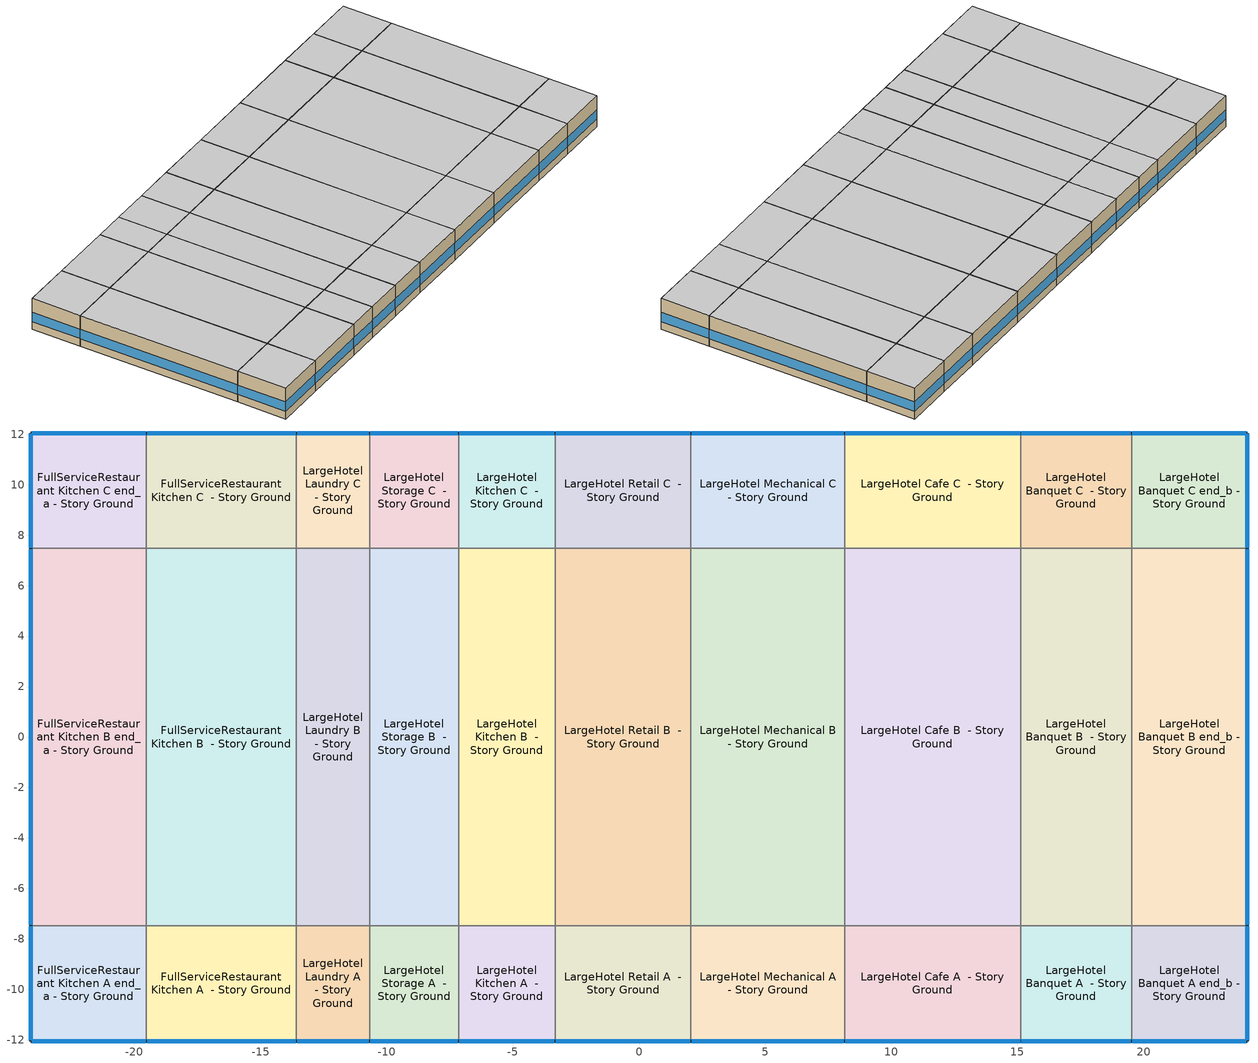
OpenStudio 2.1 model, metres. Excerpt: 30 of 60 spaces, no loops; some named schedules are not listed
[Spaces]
FullServiceRestaurant Kitchen A end_a - Story Ground
 floor ground: -24.1,-12.05 -24.1,-7.48 -19.52,-7.48 -19.52,-12.05 z0
 wall outside: -24.1,-7.48 -24.1,-12.05 -19.52,-12.05 z0:3.05
 wall to FullServiceRestaurant Kitchen B end_a - Story Ground: -19.52,-7.48 -24.1,-7.48 z0:3.05
 wall to FullServiceRestaurant Kitchen A  - Story Ground: -19.52,-12.05 -19.52,-7.48 z0:3.05
 window: -24.1,-7.5 -24.1,-12.02 / -24.07,-12.05 -19.55,-12.05 z0.76:1.69
 ceiling adiabatic (LargeHotel Interior Ceiling): -19.52,-12.05 -19.52,-7.48 -24.1,-7.48 -24.1,-12.05 z3.05
FullServiceRestaurant Kitchen B end_a - Story Ground
 floor ground: -24.1,-7.48 -24.1,7.48 -19.52,7.48 -19.52,-7.48 z0
 wall outside: -24.1,7.48 -24.1,-7.48 z0:3.05
 wall to FullServiceRestaurant Kitchen C end_a - Story Ground: -19.52,7.48 -24.1,7.48 z0:3.05
 wall to FullServiceRestaurant Kitchen B  - Story Ground: -19.52,-7.48 -19.52,7.48 z0:3.05
 window: -24.1,7.45 -24.1,-7.45 z0.76:1.68
 ceiling adiabatic (LargeHotel Interior Ceiling): -19.52,-7.48 -19.52,7.48 -24.1,7.48 -24.1,-7.48 z3.05
FullServiceRestaurant Kitchen C end_a - Story Ground
 floor ground: -24.1,7.48 -24.1,12.05 -19.52,12.05 -19.52,7.48 z0
 wall outside: -19.52,12.05 -24.1,12.05 -24.1,7.48 z0:3.05
 wall to FullServiceRestaurant Kitchen C  - Story Ground: -19.52,7.48 -19.52,12.05 z0:3.05
 window: -24.1,12.02 -24.1,7.5 / -19.55,12.05 -24.07,12.05 z0.76:1.69
 ceiling adiabatic (LargeHotel Interior Ceiling): -19.52,7.48 -19.52,12.05 -24.1,12.05 -24.1,7.48 z3.05
FullServiceRestaurant Kitchen A  - Story Ground
 floor ground: -19.52,-12.05 -19.52,-7.48 -13.58,-7.48 -13.58,-12.05 z0
 wall outside: -19.52,-12.05 -13.58,-12.05 z0:3.05
 wall to FullServiceRestaurant Kitchen B  - Story Ground: -13.58,-7.48 -19.52,-7.48 z0:3.05
 wall to LargeHotel Laundry A  - Story Ground: -13.58,-12.05 -13.58,-7.48 z0:3.05
 window: -19.5,-12.05 -13.6,-12.05 z0.76:1.68
 ceiling adiabatic (LargeHotel Interior Ceiling): -13.58,-12.05 -13.58,-7.48 -19.52,-7.48 -19.52,-12.05 z3.05
FullServiceRestaurant Kitchen B  - Story Ground
 floor ground: -19.52,-7.48 -19.52,7.48 -13.58,7.48 -13.58,-7.48 z0
 wall to FullServiceRestaurant Kitchen C  - Story Ground: -13.58,7.48 -19.52,7.48 z0:3.05
 wall to LargeHotel Laundry B  - Story Ground: -13.58,-7.48 -13.58,7.48 z0:3.05
 ceiling adiabatic (LargeHotel Interior Ceiling): -13.58,-7.48 -13.58,7.48 -19.52,7.48 -19.52,-7.48 z3.05
FullServiceRestaurant Kitchen C  - Story Ground
 floor ground: -19.52,7.48 -19.52,12.05 -13.58,12.05 -13.58,7.48 z0
 wall outside: -13.58,12.05 -19.52,12.05 z0:3.05
 wall to LargeHotel Laundry C  - Story Ground: -13.58,7.48 -13.58,12.05 z0:3.05
 window: -13.6,12.05 -19.5,12.05 z0.76:1.68
 ceiling adiabatic (LargeHotel Interior Ceiling): -13.58,7.48 -13.58,12.05 -19.52,12.05 -19.52,7.48 z3.05
LargeHotel Laundry A  - Story Ground
 floor ground: -13.58,-12.05 -13.58,-7.48 -10.68,-7.48 -10.68,-12.05 z0
 wall outside: -13.58,-12.05 -10.68,-12.05 z0:3.05
 wall to LargeHotel Laundry B  - Story Ground: -10.68,-7.48 -13.58,-7.48 z0:3.05
 wall to LargeHotel Storage A  - Story Ground: -10.68,-12.05 -10.68,-7.48 z0:3.05
 window: -13.55,-12.05 -10.7,-12.05 z0.76:1.69
 ceiling adiabatic (LargeHotel Interior Ceiling): -10.68,-12.05 -10.68,-7.48 -13.58,-7.48 -13.58,-12.05 z3.05
LargeHotel Laundry B  - Story Ground
 floor ground: -13.58,-7.48 -13.58,7.48 -10.68,7.48 -10.68,-7.48 z0
 wall to LargeHotel Laundry C  - Story Ground: -10.68,7.48 -13.58,7.48 z0:3.05
 wall to LargeHotel Storage B  - Story Ground: -10.68,-7.48 -10.68,7.48 z0:3.05
 ceiling adiabatic (LargeHotel Interior Ceiling): -10.68,-7.48 -10.68,7.48 -13.58,7.48 -13.58,-7.48 z3.05
LargeHotel Laundry C  - Story Ground
 floor ground: -13.58,7.48 -13.58,12.05 -10.68,12.05 -10.68,7.48 z0
 wall outside: -10.68,12.05 -13.58,12.05 z0:3.05
 wall to LargeHotel Storage C  - Story Ground: -10.68,7.48 -10.68,12.05 z0:3.05
 window: -10.7,12.05 -13.55,12.05 z0.76:1.69
 ceiling adiabatic (LargeHotel Interior Ceiling): -10.68,7.48 -10.68,12.05 -13.58,12.05 -13.58,7.48 z3.05
LargeHotel Storage A  - Story Ground
 floor ground: -10.68,-12.05 -10.68,-7.48 -7.15,-7.48 -7.15,-12.05 z0
 wall outside: -10.68,-12.05 -7.15,-12.05 z0:3.05
 wall to LargeHotel Storage B  - Story Ground: -7.15,-7.48 -10.68,-7.48 z0:3.05
 wall to LargeHotel Kitchen A  - Story Ground: -7.15,-12.05 -7.15,-7.48 z0:3.05
 window: -10.65,-12.05 -7.17,-12.05 z0.76:1.69
 ceiling adiabatic (LargeHotel Interior Ceiling): -7.15,-12.05 -7.15,-7.48 -10.68,-7.48 -10.68,-12.05 z3.05
LargeHotel Storage B  - Story Ground
 floor ground: -10.68,-7.48 -10.68,7.48 -7.15,7.48 -7.15,-7.48 z0
 wall to LargeHotel Storage C  - Story Ground: -7.15,7.48 -10.68,7.48 z0:3.05
 wall to LargeHotel Kitchen B  - Story Ground: -7.15,-7.48 -7.15,7.48 z0:3.05
 ceiling adiabatic (LargeHotel Interior Ceiling): -7.15,-7.48 -7.15,7.48 -10.68,7.48 -10.68,-7.48 z3.05
LargeHotel Storage C  - Story Ground
 floor ground: -10.68,7.48 -10.68,12.05 -7.15,12.05 -7.15,7.48 z0
 wall outside: -7.15,12.05 -10.68,12.05 z0:3.05
 wall to LargeHotel Kitchen C  - Story Ground: -7.15,7.48 -7.15,12.05 z0:3.05
 window: -7.17,12.05 -10.65,12.05 z0.76:1.69
 ceiling adiabatic (LargeHotel Interior Ceiling): -7.15,7.48 -7.15,12.05 -10.68,12.05 -10.68,7.48 z3.05
LargeHotel Kitchen A  - Story Ground
 floor ground: -7.15,-12.05 -7.15,-7.48 -3.32,-7.48 -3.32,-12.05 z0
 wall outside: -7.15,-12.05 -3.32,-12.05 z0:3.05
 wall to LargeHotel Kitchen B  - Story Ground: -3.32,-7.48 -7.15,-7.48 z0:3.05
 wall to LargeHotel Retail A  - Story Ground: -3.32,-12.05 -3.32,-7.48 z0:3.05
 window: -7.12,-12.05 -3.35,-12.05 z0.76:1.69
 ceiling adiabatic (LargeHotel Interior Ceiling): -3.32,-12.05 -3.32,-7.48 -7.15,-7.48 -7.15,-12.05 z3.05
LargeHotel Kitchen B  - Story Ground
 floor ground: -7.15,-7.48 -7.15,7.48 -3.32,7.48 -3.32,-7.48 z0
 wall to LargeHotel Kitchen C  - Story Ground: -3.32,7.48 -7.15,7.48 z0:3.05
 wall to LargeHotel Retail B  - Story Ground: -3.32,-7.48 -3.32,7.48 z0:3.05
 ceiling adiabatic (LargeHotel Interior Ceiling): -3.32,-7.48 -3.32,7.48 -7.15,7.48 -7.15,-7.48 z3.05
LargeHotel Kitchen C  - Story Ground
 floor ground: -7.15,7.48 -7.15,12.05 -3.32,12.05 -3.32,7.48 z0
 wall outside: -3.32,12.05 -7.15,12.05 z0:3.05
 wall to LargeHotel Retail C  - Story Ground: -3.32,7.48 -3.32,12.05 z0:3.05
 window: -3.35,12.05 -7.12,12.05 z0.76:1.69
 ceiling adiabatic (LargeHotel Interior Ceiling): -3.32,7.48 -3.32,12.05 -7.15,12.05 -7.15,7.48 z3.05
LargeHotel Retail A  - Story Ground
 floor ground: -3.32,-12.05 -3.32,-7.48 2.06,-7.48 2.06,-12.05 z0
 wall outside: -3.32,-12.05 2.06,-12.05 z0:3.05
 wall to LargeHotel Retail B  - Story Ground: 2.06,-7.48 -3.32,-7.48 z0:3.05
 wall to LargeHotel Mechanical A  - Story Ground: 2.06,-12.05 2.06,-7.48 z0:3.05
 window: -3.3,-12.05 2.03,-12.05 z0.76:1.69
 ceiling adiabatic (LargeHotel Interior Ceiling): 2.06,-12.05 2.06,-7.48 -3.32,-7.48 -3.32,-12.05 z3.05
LargeHotel Retail B  - Story Ground
 floor ground: -3.32,-7.48 -3.32,7.48 2.06,7.48 2.06,-7.48 z0
 wall to LargeHotel Retail C  - Story Ground: 2.06,7.48 -3.32,7.48 z0:3.05
 wall to LargeHotel Mechanical B  - Story Ground: 2.06,-7.48 2.06,7.48 z0:3.05
 ceiling adiabatic (LargeHotel Interior Ceiling): 2.06,-7.48 2.06,7.48 -3.32,7.48 -3.32,-7.48 z3.05
LargeHotel Retail C  - Story Ground
 floor ground: -3.32,7.48 -3.32,12.05 2.06,12.05 2.06,7.48 z0
 wall outside: 2.06,12.05 -3.32,12.05 z0:3.05
 wall to LargeHotel Mechanical C  - Story Ground: 2.06,7.48 2.06,12.05 z0:3.05
 window: 2.03,12.05 -3.3,12.05 z0.76:1.69
 ceiling adiabatic (LargeHotel Interior Ceiling): 2.06,7.48 2.06,12.05 -3.32,12.05 -3.32,7.48 z3.05
LargeHotel Mechanical A  - Story Ground
 floor ground: 2.06,-12.05 2.06,-7.48 8.15,-7.48 8.15,-12.05 z0
 wall outside: 2.06,-12.05 8.15,-12.05 z0:3.05
 wall to LargeHotel Mechanical B  - Story Ground: 8.15,-7.48 2.06,-7.48 z0:3.05
 wall to LargeHotel Cafe A  - Story Ground: 8.15,-12.05 8.15,-7.48 z0:3.05
 window: 2.08,-12.05 8.12,-12.05 z0.76:1.68
 ceiling adiabatic (LargeHotel Interior Ceiling): 8.15,-12.05 8.15,-7.48 2.06,-7.48 2.06,-12.05 z3.05
LargeHotel Mechanical B  - Story Ground
 floor ground: 2.06,-7.48 2.06,7.48 8.15,7.48 8.15,-7.48 z0
 wall to LargeHotel Mechanical C  - Story Ground: 8.15,7.48 2.06,7.48 z0:3.05
 wall to LargeHotel Cafe B  - Story Ground: 8.15,-7.48 8.15,7.48 z0:3.05
 ceiling adiabatic (LargeHotel Interior Ceiling): 8.15,-7.48 8.15,7.48 2.06,7.48 2.06,-7.48 z3.05
LargeHotel Mechanical C  - Story Ground
 floor ground: 2.06,7.48 2.06,12.05 8.15,12.05 8.15,7.48 z0
 wall outside: 8.15,12.05 2.06,12.05 z0:3.05
 wall to LargeHotel Cafe C  - Story Ground: 8.15,7.48 8.15,12.05 z0:3.05
 window: 8.12,12.05 2.08,12.05 z0.76:1.68
 ceiling adiabatic (LargeHotel Interior Ceiling): 8.15,7.48 8.15,12.05 2.06,12.05 2.06,7.48 z3.05
LargeHotel Cafe A  - Story Ground
 floor ground: 8.15,-12.05 8.15,-7.48 15.13,-7.48 15.13,-12.05 z0
 wall outside: 8.15,-12.05 15.13,-12.05 z0:3.05
 wall to LargeHotel Cafe B  - Story Ground: 15.13,-7.48 8.15,-7.48 z0:3.05
 wall to LargeHotel Banquet A  - Story Ground: 15.13,-12.05 15.13,-7.48 z0:3.05
 window: 8.18,-12.05 15.1,-12.05 z0.76:1.68
 ceiling adiabatic (LargeHotel Interior Ceiling): 15.13,-12.05 15.13,-7.48 8.15,-7.48 8.15,-12.05 z3.05
LargeHotel Cafe B  - Story Ground
 floor ground: 8.15,-7.48 8.15,7.48 15.13,7.48 15.13,-7.48 z0
 wall to LargeHotel Cafe C  - Story Ground: 15.13,7.48 8.15,7.48 z0:3.05
 wall to LargeHotel Banquet B  - Story Ground: 15.13,-7.48 15.13,7.48 z0:3.05
 ceiling adiabatic (LargeHotel Interior Ceiling): 15.13,-7.48 15.13,7.48 8.15,7.48 8.15,-7.48 z3.05
LargeHotel Cafe C  - Story Ground
 floor ground: 8.15,7.48 8.15,12.05 15.13,12.05 15.13,7.48 z0
 wall outside: 15.13,12.05 8.15,12.05 z0:3.05
 wall to LargeHotel Banquet C  - Story Ground: 15.13,7.48 15.13,12.05 z0:3.05
 window: 15.1,12.05 8.18,12.05 z0.76:1.68
 ceiling adiabatic (LargeHotel Interior Ceiling): 15.13,7.48 15.13,12.05 8.15,12.05 8.15,7.48 z3.05
LargeHotel Banquet A  - Story Ground
 floor ground: 15.13,-12.05 15.13,-7.48 19.52,-7.48 19.52,-12.05 z0
 wall outside: 15.13,-12.05 19.52,-12.05 z0:3.05
 wall to LargeHotel Banquet B  - Story Ground: 19.52,-7.48 15.13,-7.48 z0:3.05
 wall to LargeHotel Banquet A end_b - Story Ground: 19.52,-12.05 19.52,-7.48 z0:3.05
 window: 15.15,-12.05 19.5,-12.05 z0.76:1.69
 ceiling adiabatic (LargeHotel Interior Ceiling): 19.52,-12.05 19.52,-7.48 15.13,-7.48 15.13,-12.05 z3.05
LargeHotel Banquet B  - Story Ground
 floor ground: 15.13,-7.48 15.13,7.48 19.52,7.48 19.52,-7.48 z0
 wall to LargeHotel Banquet C  - Story Ground: 19.52,7.48 15.13,7.48 z0:3.05
 wall to LargeHotel Banquet B end_b - Story Ground: 19.52,-7.48 19.52,7.48 z0:3.05
 ceiling adiabatic (LargeHotel Interior Ceiling): 19.52,-7.48 19.52,7.48 15.13,7.48 15.13,-7.48 z3.05
LargeHotel Banquet C  - Story Ground
 floor ground: 15.13,7.48 15.13,12.05 19.52,12.05 19.52,7.48 z0
 wall outside: 19.52,12.05 15.13,12.05 z0:3.05
 wall to LargeHotel Banquet C end_b - Story Ground: 19.52,7.48 19.52,12.05 z0:3.05
 window: 19.5,12.05 15.15,12.05 z0.76:1.69
 ceiling adiabatic (LargeHotel Interior Ceiling): 19.52,7.48 19.52,12.05 15.13,12.05 15.13,7.48 z3.05
LargeHotel Banquet A end_b - Story Ground
 floor ground: 19.52,-12.05 19.52,-7.48 24.1,-7.48 24.1,-12.05 z0
 wall outside: 19.52,-12.05 24.1,-12.05 24.1,-7.48 z0:3.05
 wall to LargeHotel Banquet B end_b - Story Ground: 24.1,-7.48 19.52,-7.48 z0:3.05
 window: 24.1,-12.02 24.1,-7.5 / 19.55,-12.05 24.07,-12.05 z0.76:1.69
 ceiling adiabatic (LargeHotel Interior Ceiling): 24.1,-12.05 24.1,-7.48 19.52,-7.48 19.52,-12.05 z3.05
LargeHotel Banquet B end_b - Story Ground
 floor ground: 19.52,-7.48 19.52,7.48 24.1,7.48 24.1,-7.48 z0
 wall outside: 24.1,-7.48 24.1,7.48 z0:3.05
 wall to LargeHotel Banquet C end_b - Story Ground: 24.1,7.48 19.52,7.48 z0:3.05
 window: 24.1,-7.45 24.1,7.45 z0.76:1.68
 ceiling adiabatic (LargeHotel Interior Ceiling): 24.1,-7.48 24.1,7.48 19.52,7.48 19.52,-7.48 z3.05
LargeHotel Banquet C end_b - Story Ground
 floor ground: 19.52,7.48 19.52,12.05 24.1,12.05 24.1,7.48 z0
 wall outside: 24.1,7.48 24.1,12.05 19.52,12.05 z0:3.05
 window: 24.07,12.05 19.55,12.05 / 24.1,7.5 24.1,12.02 z0.76:1.69
 ceiling adiabatic (LargeHotel Interior Ceiling): 24.1,7.48 24.1,12.05 19.52,12.05 19.52,7.48 z3.05
[Building]
90.1-2004|LargeHotel|FullServiceRestaurant: Default Construction Set=Res 90.1-2004 - LrgHotel - ASHRAE 169-2006-5A; Standards Building Type=LargeHotel
[Site]
Site 1
[ClimateZones]
Climate Zone Value 1=5A; Climate Zone Institution Name 2=CEC; Climate Zone Document Name 2=California Climate Zone Descriptions; Climate Zone Document Year 2=1995
[DefaultConstructionSet]
Res 90.1-2004 - LrgHotel - ASHRAE 169-2006-5A: Default Exterior Surface Constructions=Default Surface Constructions 1; Default Interior Surface Constructions=Default Surface Constructions 2; Default Ground Contact Surface Constructions=Default Surface Constructions 3; Default Exterior SubSurface Constructions=Default Sub Surface Constructions 1; Default Interior SubSurface Constructions=Default Sub Surface Constructions 2; Interior Partition Construction=Typical Interior Partition
[DefaultSurfaceConstructions]
Name | Floor Construction | Wall Construction | Roof Ceiling Construction
Default Surface Constructions 1 | Typical Insulated Exterior Mass Floor R-11.49 | Typical Insulated Exterior Mass Wall R-8.13 | Typical IEAD Roof R-15.87
Default Surface Constructions 2 | LargeHotel Interior Floor | LargeHotel Interior Wall | LargeHotel Interior Ceiling
Default Surface Constructions 3 | Typical Insulated Carpeted 6in Slab Floor | Typical Insulated Basement Mass Wall
[Construction]
Typical Insulated Exterior Mass Floor R-11.49: Typical Insulation R-8.93, 4 in. Normalweight Concrete Floor, Typical Carpet Pad
Typical Insulated Exterior Mass Wall R-8.13: 1IN Stucco, 8IN CONCRETE HW RefBldg, Typical Insulation R-5.74, 1/2IN Gypsum
Typical IEAD Roof R-15.87: Roof Membrane, Typical Insulation R-14.76, Metal Roof Surface
LargeHotel Interior Floor: Nonres_Floor_Insulation, 100mm Normalweight concrete floor, CP02 CARPET PAD
LargeHotel Interior Wall: G01 13mm gypsum board, G01 13mm gypsum board
LargeHotel Interior Ceiling: CP02 CARPET PAD, 100mm Normalweight concrete floor, Nonres_Floor_Insulation
Typical Insulated Carpeted 6in Slab Floor: 6 in. Normalweight Concrete Floor, Typical Carpet Pad
Typical Insulated Basement Mass Wall: 8 in. Concrete Block Basement Wall
U 0.57 SHGC 0.49 Dbl Blue 6mm/6mm Air: BLUE 6MM, AIR 6MM, CLEAR 6MM
Typical Insulated Metal Door R-1.43: F08 Metal surface, Typical Insulation R-0.58
Typical Overhead Door: Typical Insulation
U 1.17 SHGC 0.49 Simple Glazing Skylight: U 1.17 SHGC 0.49 Simple Glazing
Typical Interior Window: Clear 3mm
Typical Interior Door; Typical Interior Partition: G05 25mm wood
[Material:NoMass] Roughness=Smooth; Thermal Absorptance=0.9; Solar Absorptance=0.7
Name | Thermal Resistance {m2-K/W} | Visible Absorptance
Typical Insulation R-8.93 | 1.57183 | 0.7
Typical Carpet Pad; CP02 CARPET PAD | 0.21648 | 0.8
Typical Insulation R-5.74 | 1.01115 | 0.7
Typical Insulation R-14.76 | 2.59864 | 0.7
Nonres_Floor_Insulation | 2.88292 | 0.7
Typical Insulation R-0.58 | 0.101875 | 0.7
Typical Insulation | 0.0282222 | 0.7
[Material]
Name | Roughness | Thickness {m} | Conductivity {W/m-K} | Density {kg/m3} | Specific Heat {J/kg-K} | Thermal Absorptance | Solar Absorptance | Visible Absorptance
4 in. Normalweight Concrete Floor | MediumRough | 0.1016 | 2.31 | 2322 | 832 | 0.9 | 0.7 | 0.7
1IN Stucco | Smooth | 0.0253 | 0.6918 | 1858 | 837 | 0.9 | 0.7 | 0.92
8IN CONCRETE HW RefBldg | Rough | 0.2032 | 1.311 | 2240 | 836.8 | 0.9 | 0.7 | 0.7
1/2IN Gypsum | Smooth | 0.0127 | 0.16 | 784.9 | 830 | 0.9 | 0.4 | 0.4
Roof Membrane | VeryRough | 0.0095 | 0.16 | 1121.29 | 1460 | 0.9 | 0.77 | 0.7
Metal Roof Surface; F08 Metal surface | Smooth | 0.0008 | 45.28 | 7824 | 500 | 0.9 | 0.7 | 0.7
100mm Normalweight concrete floor | MediumRough | 0.1016 | 2.31045 | 2322 | 832.557 |  | 0 | 0
G01 13mm gypsum board | Smooth | 0.0127 | 0.160031 | 800.001 | 1090.73 | 0.9 | 0.7 | 0.5
6 in. Normalweight Concrete Floor | MediumRough | 0.1524 | 2.31 | 2322 | 832 | 0.9 | 0.7 | 0.7
8 in. Concrete Block Basement Wall | MediumRough | 0.2032 | 1.326 | 1842 | 912 | 0.9 | 0.7 | 0.7
G05 25mm wood | MediumSmooth | 0.0254 | 0.15 | 608 | 1630 | 0.9 | 0.5 | 0.5
[DefaultSubSurfaceConstructions]
Name | Fixed Window Construction | Operable Window Construction | Door Construction | Overhead Door Construction | Skylight Construction | Tubular Daylight Dome Construction | Tubular Daylight Diffuser Construction
Default Sub Surface Constructions 1 | U 0.57 SHGC 0.49 Dbl Blue 6mm/6mm Air | U 0.57 SHGC 0.49 Dbl Blue 6mm/6mm Air | Typical Insulated Metal Door R-1.43 | Typical Overhead Door | U 1.17 SHGC 0.49 Simple Glazing Skylight | Typical Interior Window | Typical Interior Window
Default Sub Surface Constructions 2 | Typical Interior Window | Typical Interior Window | Typical Interior Door
[WindowMaterial:Glazing] Optical Data Type=SpectralAverage; Infrared Transmittance at Normal Incidence=0; Front Side Infrared Hemispherical Emissivity=0.84; Back Side Infrared Hemispherical Emissivity=0.84; Conductivity {W/m-K}=0.9; Dirt Correction Factor for Solar and Visible Transmittance=1; Solar Diffusing=No
Name | Thickness {m} | Solar Transmittance at Normal Incidence | Front Side Solar Reflectance at Normal Incidence | Back Side Solar Reflectance at Normal Incidence | Visible Transmittance at Normal Incidence | Front Side Visible Reflectance at Normal Incidence | Back Side Visible Reflectance at Normal Incidence
BLUE 6MM | 0.006 | 0.48 | 0.05 | 0.05 | 0.57 | 0.06 | 0.06
CLEAR 6MM | 0.006 | 0.775 | 0.071 | 0.071 | 0.881 | 0.08 | 0.08
Clear 3mm | 0.003 | 0.837 | 0.075 | 0.075 | 0.898 | 0.081 | 0.081
[WindowMaterial:Gas]
AIR 6MM: Gas Type=Air; Thickness {m}=0.0063
[WindowMaterial:SimpleGlazingSystem]
U 1.17 SHGC 0.49 Simple Glazing: U-Factor {W/m2-K}=6.64357; Solar Heat Gain Coefficient=0.49; Visible Transmittance=0.38
[BuildingStory]
Story Ground: Nominal Floor to Floor Height {m}=3.048
[Space] Space Type=Story Ground Blended Space Type; Building Story=Story Ground
Name | Thermal Zone
FullServiceRestaurant Kitchen A end_a - Story Ground | Zone FullServiceRestaurant Kitchen A end_a - Story Ground
FullServiceRestaurant Kitchen B end_a - Story Ground | Zone FullServiceRestaurant Kitchen B end_a - Story Ground
FullServiceRestaurant Kitchen C end_a - Story Ground | Zone FullServiceRestaurant Kitchen C end_a - Story Ground
FullServiceRestaurant Kitchen A  - Story Ground | Zone FullServiceRestaurant Kitchen A  - Story Ground
FullServiceRestaurant Kitchen B  - Story Ground | Zone FullServiceRestaurant Kitchen B  - Story Ground
FullServiceRestaurant Kitchen C  - Story Ground | Zone FullServiceRestaurant Kitchen C  - Story Ground
LargeHotel Laundry A  - Story Ground | Zone LargeHotel Laundry A  - Story Ground
LargeHotel Laundry B  - Story Ground | Zone LargeHotel Laundry B  - Story Ground
LargeHotel Laundry C  - Story Ground | Zone LargeHotel Laundry C  - Story Ground
LargeHotel Storage A  - Story Ground | Zone LargeHotel Storage A  - Story Ground
LargeHotel Storage B  - Story Ground | Zone LargeHotel Storage B  - Story Ground
LargeHotel Storage C  - Story Ground | Zone LargeHotel Storage C  - Story Ground
LargeHotel Kitchen A  - Story Ground | Zone LargeHotel Kitchen A  - Story Ground
LargeHotel Kitchen B  - Story Ground | Zone LargeHotel Kitchen B  - Story Ground
LargeHotel Kitchen C  - Story Ground | Zone LargeHotel Kitchen C  - Story Ground
LargeHotel Retail A  - Story Ground | Zone LargeHotel Retail A  - Story Ground
LargeHotel Retail B  - Story Ground | Zone LargeHotel Retail B  - Story Ground
LargeHotel Retail C  - Story Ground | Zone LargeHotel Retail C  - Story Ground
LargeHotel Mechanical A  - Story Ground | Zone LargeHotel Mechanical A  - Story Ground
LargeHotel Mechanical B  - Story Ground | Zone LargeHotel Mechanical B  - Story Ground
LargeHotel Mechanical C  - Story Ground | Zone LargeHotel Mechanical C  - Story Ground
LargeHotel Cafe A  - Story Ground | Zone LargeHotel Cafe A  - Story Ground
LargeHotel Cafe B  - Story Ground | Zone LargeHotel Cafe B  - Story Ground
LargeHotel Cafe C  - Story Ground | Zone LargeHotel Cafe C  - Story Ground
LargeHotel Banquet A  - Story Ground | Zone LargeHotel Banquet A  - Story Ground
LargeHotel Banquet B  - Story Ground | Zone LargeHotel Banquet B  - Story Ground
LargeHotel Banquet C  - Story Ground | Zone LargeHotel Banquet C  - Story Ground
LargeHotel Banquet A end_b - Story Ground | Zone LargeHotel Banquet A end_b - Story Ground
LargeHotel Banquet B end_b - Story Ground | Zone LargeHotel Banquet B end_b - Story Ground
LargeHotel Banquet C end_b - Story Ground | Zone LargeHotel Banquet C end_b - Story Ground
[ThermalZone] Multiplier=1; Use Ideal Air Loads=No
Name | Thermostat
Zone FullServiceRestaurant Kitchen A end_a - Story Ground | LargeHotel Kitchen Thermostat 8
Zone FullServiceRestaurant Kitchen B end_a - Story Ground | LargeHotel Kitchen Thermostat 5
Zone FullServiceRestaurant Kitchen C end_a - Story Ground | LargeHotel Kitchen Thermostat 7
Zone FullServiceRestaurant Kitchen A  - Story Ground | LargeHotel Kitchen Thermostat 3
Zone FullServiceRestaurant Kitchen B  - Story Ground | LargeHotel Kitchen Thermostat 4
Zone FullServiceRestaurant Kitchen C  - Story Ground | LargeHotel Kitchen Thermostat 6
Zone LargeHotel Laundry A  - Story Ground | LargeHotel Laundry Thermostat 2
Zone LargeHotel Laundry B  - Story Ground | LargeHotel Laundry Thermostat 1
Zone LargeHotel Laundry C  - Story Ground | LargeHotel Laundry Thermostat
Zone LargeHotel Storage A  - Story Ground | LargeHotel Storage Thermostat 2
Zone LargeHotel Storage B  - Story Ground | LargeHotel Storage Thermostat
Zone LargeHotel Storage C  - Story Ground | LargeHotel Storage Thermostat 1
Zone LargeHotel Kitchen A  - Story Ground | LargeHotel Kitchen Thermostat 1
Zone LargeHotel Kitchen B  - Story Ground | LargeHotel Kitchen Thermostat
Zone LargeHotel Kitchen C  - Story Ground | LargeHotel Kitchen Thermostat 2
Zone LargeHotel Retail A  - Story Ground | LargeHotel Retail Thermostat
Zone LargeHotel Retail B  - Story Ground | LargeHotel Retail Thermostat 1
Zone LargeHotel Retail C  - Story Ground | LargeHotel Retail Thermostat 2
Zone LargeHotel Mechanical A  - Story Ground | LargeHotel Mechanical Thermostat
Zone LargeHotel Mechanical B  - Story Ground | LargeHotel Mechanical Thermostat 2
Zone LargeHotel Mechanical C  - Story Ground | LargeHotel Mechanical Thermostat 1
Zone LargeHotel Cafe A  - Story Ground | LargeHotel Cafe Thermostat 2
Zone LargeHotel Cafe B  - Story Ground | LargeHotel Cafe Thermostat 1
Zone LargeHotel Cafe C  - Story Ground | LargeHotel Cafe Thermostat
Zone LargeHotel Banquet A  - Story Ground | LargeHotel Banquet Thermostat 6
Zone LargeHotel Banquet B  - Story Ground | LargeHotel Banquet Thermostat 4
Zone LargeHotel Banquet C  - Story Ground | LargeHotel Banquet Thermostat 2
Zone LargeHotel Banquet A end_b - Story Ground | LargeHotel Banquet Thermostat 3
Zone LargeHotel Banquet B end_b - Story Ground | LargeHotel Banquet Thermostat 1
Zone LargeHotel Banquet C end_b - Story Ground | LargeHotel Banquet Thermostat 8
[People:Definition] Number of People Calculation Method=People/Area; Fraction Radiant=0.3
Name | People per Space Floor Area {person/m2}
LargeHotel Laundry People Definition | 0.0430556
LargeHotel Kitchen People Definition; FullServiceRestaurant Kitchen People Definition | 0.0538196
LargeHotel Banquet People Definition; LargeHotel Cafe People Definition | 0.721182
LargeHotel Storage People Definition | 0.0215278
LargeHotel Retail People Definition | 0.161459
[Lights:Definition] Design Level Calculation Method=Watts/Area; Fraction Radiant=0.7; Fraction Visible=0.2
Name | Watts per Space Floor Area {W/m2}
LargeHotel Laundry Lights Definition | 6.45835
LargeHotel Mechanical Lights Definition | 16.1459
LargeHotel Kitchen Lights Definition; FullServiceRestaurant Kitchen Lights Definition | 12.9167
LargeHotel Banquet Lights Definition; LargeHotel Cafe Lights Definition | 13.9931
LargeHotel Storage Lights Definition | 8.61113
LargeHotel Retail Lights Definition | 18.2986
[ElectricEquipment:Definition] Design Level Calculation Method=Watts/Area
Name | Watts per Space Floor Area {W/m2} | Fraction Radiant | Fraction Latent | Fraction Lost
LargeHotel Laundry Elec Equip Definition | 61.6772 | 0.5
LargeHotel Mechanical Elec Equip Definition; LargeHotel Cafe Elec Equip Definition | 5.38196 | 0.5
LargeHotel Kitchen Elec Equip Definition | 508.057 | 0.5 | 0.2 | 0.1
LargeHotel Banquet Elec Equip Definition | 67.8234 | 0.5
FullServiceRestaurant Kitchen Elec Equip Definition | 403.97 | 0.3 | 0.25 | 0.2
LargeHotel Storage Elec Equip Definition | 2.69098 | 0.5
LargeHotel Retail Elec Equip Definition | 10.7639 | 0.5
Elevator Lift Motor 1 - pre-normalized value was 20370 W. | 16.9462 |  |  | 1
Elevator Fan 1 - pre-normalized value was 75 W. | 0.0621655
Elevator Lights 1 - pre-normalized value was 89 W. | 0.0740065
[GasEquipment:Definition] Design Level Calculation Method=Watts/Area
Name | Watts per Space Floor Area {W/m2} | Fraction Radiant | Fraction Latent | Fraction Lost
LargeHotel Laundry Gas Equip Definition | 536.28 | 0.5
LargeHotel Kitchen Gas Equip Definition | 2419.57 | 0.2 | 0.1 | 0.7
FullServiceRestaurant Kitchen Gas Equip Definition | 649.246 | 0.2 | 0.1 | 0.7
[DesignSpecification:OutdoorAir]
Blended OA: Outdoor Air Method=Sum; Outdoor Air Flow per Person {m3/s-person}=0.00824665; Outdoor Air Flow per Floor Area {m3/s-m2}=0.000968612
[ThermostatSetpoint:DualSetpoint] Heating Setpoint Temperature Schedule=HotelLarge HTGSETP_SCH; Cooling Setpoint Temperature Schedule=HotelLarge CLGSETP_SCH
LargeHotel Laundry Thermostat; LargeHotel Laundry Thermostat 1; LargeHotel Laundry Thermostat 2; LargeHotel Mechanical Thermostat; LargeHotel Mechanical Thermostat 1; LargeHotel Mechanical Thermostat 2; LargeHotel Kitchen Thermostat; LargeHotel Kitchen Thermostat 1; LargeHotel Kitchen Thermostat 2; LargeHotel Banquet Thermostat 1; LargeHotel Banquet Thermostat 2; LargeHotel Banquet Thermostat 3; LargeHotel Banquet Thermostat 4; LargeHotel Banquet Thermostat 6; LargeHotel Banquet Thermostat 8; LargeHotel Kitchen Thermostat 3; LargeHotel Kitchen Thermostat 4; LargeHotel Kitchen Thermostat 5; LargeHotel Kitchen Thermostat 6; LargeHotel Kitchen Thermostat 7; LargeHotel Kitchen Thermostat 8; LargeHotel Storage Thermostat; LargeHotel Storage Thermostat 1; LargeHotel Storage Thermostat 2; LargeHotel Retail Thermostat; LargeHotel Retail Thermostat 1; LargeHotel Retail Thermostat 2; LargeHotel Cafe Thermostat; LargeHotel Cafe Thermostat 1; LargeHotel Cafe Thermostat 2
[ElectricEquipment] Space or SpaceType=Story Ground Blended Space Type
Name | Electric Equipment Definition | Schedule | Multiplier
10 Elevator Lift Motors | Elevator Lift Motor 1 - pre-normalized value was 20370 W. | HotelLarge BLDG_ELEVATORS | 10.3509
10 Elevator Fans | Elevator Fan 1 - pre-normalized value was 75 W. | HotelLarge ELEV_LIGHT_FAN_SCH_24_7 | 10.3509
10 Elevator Lights | Elevator Lights 1 - pre-normalized value was 89 W. | HotelLarge ELEV_LIGHT_FAN_SCH_24_7 | 10.3509
LargeHotel Storage Elec Equip 1 | LargeHotel Storage Elec Equip Definition | HotelLarge BASEMENT_EQUIP_SCH | 0.0732558
LargeHotel Kitchen Elec Equip 1 | LargeHotel Kitchen Elec Equip Definition | HotelLarge Kitchen_Elec_Equip_SCH | 0.0793605
FullServiceRestaurant Kitchen Elec Equip 1 | FullServiceRestaurant Kitchen Elec Equip Definition | RestaurantSitDown BLDG_EQUIP_SCH | 0.21824
LargeHotel Laundry Elec Equip 1 | LargeHotel Laundry Elec Equip Definition | HotelLarge BLDG_EQUIP_SCH | 0.0601744
LargeHotel Retail Elec Equip 1 | LargeHotel Retail Elec Equip Definition | HotelLarge BLDG_EQUIP_SCH | 0.111628
LargeHotel Mechanical Elec Equip 1 | LargeHotel Mechanical Elec Equip Definition | HotelLarge BASEMENT_EQUIP_SCH | 0.126453
LargeHotel Cafe Elec Equip 1 | LargeHotel Cafe Elec Equip Definition | HotelLarge BLDG_EQUIP_SCH | 0.144767
LargeHotel Banquet Elec Equip 1 | LargeHotel Banquet Elec Equip Definition | HotelLarge Kitchen_Elec_Equip_SCH | 0.18612
[Exterior:Lights:Definition]
Name | Design Level {W}
Parking Areas and Drives Def (W/ft^2) | 0.15
Building Facades Def (W/ft^2) | 0.2
Main Entries Def (W/ft) | 30
Other Doors Def (W/ft) | 20
Entry Canopies Def (W/ft^2) | 1.25
[Exterior:Lights] Control Option=AstronomicalClock
Name | Exterior Lights Definition | Schedule | Multiplier
Parking Areas and Drives | Parking Areas and Drives Def (W/ft^2) | Always On Discrete | 105201
Building Facades | Building Facades Def (W/ft^2) | Schedule Ruleset 1 | 4743.42
Main Entries | Main Entries Def (W/ft) | Always On Discrete | 152
Other Doors | Other Doors Def (W/ft) | Always On Discrete | 93.72
Entry Canopies | Entry Canopies Def (W/ft^2) | Always On Discrete | 1620
[People] Space or SpaceType=Story Ground Blended Space Type; Work Efficiency Schedule=Work Efficiency Schedule; Clothing Insulation Schedule=Clothing Schedule; Air Velocity Schedule=Air Velocity Schedule
Name | People Definition | Number of People Schedule | Activity Level Schedule | Multiplier
LargeHotel Storage People 1 | LargeHotel Storage People Definition | HotelLarge BLDG_OCC_SCH | HotelLarge ACTIVITY_SCH | 0.0732558
LargeHotel Kitchen People 1 | LargeHotel Kitchen People Definition | HotelLarge BLDG_OCC_SCH | HotelLarge ACTIVITY_SCH | 0.0793605
FullServiceRestaurant Kitchen People 1 | FullServiceRestaurant Kitchen People Definition | RestaurantSitDown BLDG_OCC_SCH | RestaurantSitDown ACTIVITY_SCH | 0.21824
LargeHotel Laundry People 1 | LargeHotel Laundry People Definition | HotelLarge LaundryRoom_Occ_Sch | HotelLarge ACTIVITY_SCH | 0.0601744
LargeHotel Retail People 1 | LargeHotel Retail People Definition | HotelLarge BLDG_OCC_SCH | HotelLarge ACTIVITY_SCH | 0.111628
LargeHotel Cafe People 1 | LargeHotel Cafe People Definition | HotelLarge BLDG_OCC_SCH | HotelLarge ACTIVITY_SCH | 0.144767
LargeHotel Banquet People 1 | LargeHotel Banquet People Definition | HotelLarge MeetingRoom_Occ_Sch | HotelLarge ACTIVITY_SCH | 0.18612
[Lights] Space or SpaceType=Story Ground Blended Space Type
Name | Lights Definition | Schedule | Multiplier
LargeHotel Storage Lights 1 | LargeHotel Storage Lights Definition | HotelLarge BLDG_LIGHT_STORAGE_SCH | 0.0732558
LargeHotel Kitchen Lights 1 | LargeHotel Kitchen Lights Definition | HotelLarge BLDG_LIGHT_SCH | 0.0793605
FullServiceRestaurant Kitchen Lights 1 | FullServiceRestaurant Kitchen Lights Definition | RestaurantSitDown BLDG_LIGHT_KITCHEN_SCH_2004_2007 | 0.21824
LargeHotel Laundry Lights 1 | LargeHotel Laundry Lights Definition | HotelLarge BLDG_LIGHT_SCH | 0.0601744
LargeHotel Retail Lights 1 | LargeHotel Retail Lights Definition | HotelLarge BLDG_LIGHT_SCH | 0.111628
LargeHotel Mechanical Lights 1 | LargeHotel Mechanical Lights Definition | HotelLarge BLDG_LIGHT_SCH | 0.126453
LargeHotel Cafe Lights 1 | LargeHotel Cafe Lights Definition | HotelLarge BLDG_LIGHT_SCH | 0.144767
LargeHotel Banquet Lights 1 | LargeHotel Banquet Lights Definition | HotelLarge BLDG_LIGHT_SCH | 0.18612
[SpaceInfiltration:DesignFlowRate] Space or SpaceType=Story Ground Blended Space Type
Name | Schedule | Design Flow Rate Calculation Method | Flow per Exterior Surface Area {m3/s-m2}
LargeHotel Storage Infiltration 1 | HotelLarge INFIL_SCH | Flow/ExteriorArea | 1.47615e-05
LargeHotel Kitchen Infiltration 1 | HotelLarge INFIL_SCH | Flow/ExteriorArea | 1.59917e-05
FullServiceRestaurant Kitchen Infiltration 1 | RestaurantSitDown INFIL_HALF_ON_SCH | Flow/ExteriorWallArea | 0.000319692
LargeHotel Laundry Infiltration 1 | HotelLarge INFIL_SCH | Flow/ExteriorArea | 1.21255e-05
LargeHotel Retail Infiltration 1 | HotelLarge INFIL_SCH | Flow/ExteriorArea | 2.24938e-05
LargeHotel Mechanical Infiltration 1 | HotelLarge INFIL_SCH | Flow/ExteriorArea | 2.54812e-05
LargeHotel Cafe Infiltration 1 | HotelLarge INFIL_SCH | Flow/ExteriorArea | 2.91716e-05
LargeHotel Banquet Infiltration 1 | HotelLarge INFIL_SCH | Flow/ExteriorArea | 8.78812e-05
[GasEquipment] Space or SpaceType=Story Ground Blended Space Type
Name | Gas Equipment Definition | Schedule | Multiplier
LargeHotel Kitchen Gas Equip 1 | LargeHotel Kitchen Gas Equip Definition | HotelLarge Kitchen_Gas_Equip_SCH | 0.0793605
FullServiceRestaurant Kitchen Gas Equip 1 | FullServiceRestaurant Kitchen Gas Equip Definition | RestaurantSitDown Rest_GAS_EQUIP_SCH | 0.21824
LargeHotel Laundry Gas Equip 1 | LargeHotel Laundry Gas Equip Definition | HotelLarge BLDG_EQUIP_SCH | 0.0601744
[SpaceType]
Story Ground Blended Space Type: Design Specification Outdoor Air Object=Blended OA; Standards Building Type=FullServiceRestaurant; Standards Space Type=Kitchen
[Schedule:Ruleset]
Name | Default Day Schedule | Summer Design Day Schedule | Winter Design Day Schedule
Clothing Schedule | Clothing Schedule Default Winter Clothes
Air Velocity Schedule | Air Velocity Schedule Default
Work Efficiency Schedule | Work Efficiency Schedule Default
HotelLarge LaundryRoom_Occ_Sch | HotelLarge LaundryRoom_Occ_Sch Default | HotelLarge LaundryRoom_Occ_Sch Summer Design Day | HotelLarge LaundryRoom_Occ_Sch Winter Design Day
HotelLarge ACTIVITY_SCH | HotelLarge ACTIVITY_SCH Default | HotelLarge ACTIVITY_SCH Summer Design Day | HotelLarge ACTIVITY_SCH Winter Design Day
HotelLarge BLDG_LIGHT_SCH | HotelLarge BLDG_LIGHT_SCH Default | HotelLarge BLDG_LIGHT_SCH Summer Design Day | HotelLarge BLDG_LIGHT_SCH Winter Design Day
HotelLarge BLDG_EQUIP_SCH | HotelLarge BLDG_EQUIP_SCH Default | HotelLarge BLDG_EQUIP_SCH Summer Design Day | HotelLarge BLDG_EQUIP_SCH Winter Design Day
HotelLarge INFIL_SCH | HotelLarge INFIL_SCH Default | HotelLarge INFIL_SCH Summer Design Day | HotelLarge INFIL_SCH Winter Design Day
HotelLarge HTGSETP_SCH | HotelLarge HTGSETP_SCH Default | HotelLarge HTGSETP_SCH Summer Design Day | HotelLarge HTGSETP_SCH Winter Design Day
HotelLarge CLGSETP_SCH | HotelLarge CLGSETP_SCH Default | HotelLarge CLGSETP_SCH Summer Design Day | HotelLarge CLGSETP_SCH Winter Design Day
HotelLarge BLDG_OCC_SCH | HotelLarge BLDG_OCC_SCH Default | HotelLarge BLDG_OCC_SCH Summer Design Day | HotelLarge BLDG_OCC_SCH Winter Design Day
RestaurantSitDown BLDG_OCC_SCH | RestaurantSitDown BLDG_OCC_SCH Default | RestaurantSitDown BLDG_OCC_SCH Summer Design Day | RestaurantSitDown BLDG_OCC_SCH Winter Design Day
RestaurantSitDown ACTIVITY_SCH | RestaurantSitDown ACTIVITY_SCH Default | RestaurantSitDown ACTIVITY_SCH Summer Design Day | RestaurantSitDown ACTIVITY_SCH Winter Design Day
RestaurantSitDown BLDG_LIGHT_KITCHEN_SCH_2004_2007 | RestaurantSitDown BLDG_LIGHT_KITCHEN_SCH_2004_2007 Default | RestaurantSitDown BLDG_LIGHT_KITCHEN_SCH_2004_2007 Summer Design Day | RestaurantSitDown BLDG_LIGHT_KITCHEN_SCH_2004_2007 Winter Design Day
RestaurantSitDown BLDG_EQUIP_SCH | RestaurantSitDown BLDG_EQUIP_SCH Default | RestaurantSitDown BLDG_EQUIP_SCH Summer Design Day | RestaurantSitDown BLDG_EQUIP_SCH Winter Design Day
RestaurantSitDown INFIL_HALF_ON_SCH | RestaurantSitDown INFIL_HALF_ON_SCH Default | RestaurantSitDown INFIL_HALF_ON_SCH Summer Design Day | RestaurantSitDown INFIL_HALF_ON_SCH Winter Design Day
HotelLarge BASEMENT_EQUIP_SCH | HotelLarge BASEMENT_EQUIP_SCH Default | HotelLarge BASEMENT_EQUIP_SCH Summer Design Day | HotelLarge BASEMENT_EQUIP_SCH Winter Design Day
HotelLarge Kitchen_Elec_Equip_SCH | HotelLarge Kitchen_Elec_Equip_SCH Default | HotelLarge Kitchen_Elec_Equip_SCH Summer Design Day | HotelLarge Kitchen_Elec_Equip_SCH Winter Design Day
HotelLarge Kitchen_Gas_Equip_SCH | HotelLarge Kitchen_Gas_Equip_SCH Default | HotelLarge Kitchen_Gas_Equip_SCH Summer Design Day | HotelLarge Kitchen_Gas_Equip_SCH Winter Design Day
HotelLarge MeetingRoom_Occ_Sch | HotelLarge MeetingRoom_Occ_Sch Default | HotelLarge MeetingRoom_Occ_Sch Summer Design Day | HotelLarge MeetingRoom_Occ_Sch Winter Design Day
RestaurantSitDown Rest_GAS_EQUIP_SCH | RestaurantSitDown Rest_GAS_EQUIP_SCH Default | RestaurantSitDown Rest_GAS_EQUIP_SCH Summer Design Day | RestaurantSitDown Rest_GAS_EQUIP_SCH Winter Design Day
HotelLarge BLDG_LIGHT_STORAGE_SCH | HotelLarge BLDG_LIGHT_STORAGE_SCH Default | HotelLarge BLDG_LIGHT_STORAGE_SCH Summer Design Day | HotelLarge BLDG_LIGHT_STORAGE_SCH Winter Design Day
HotelLarge BLDG_ELEVATORS | HotelLarge BLDG_ELEVATORS Default | HotelLarge BLDG_ELEVATORS Summer Design Day | HotelLarge BLDG_ELEVATORS Winter Design Day
HotelLarge ELEV_LIGHT_FAN_SCH_24_7 | HotelLarge ELEV_LIGHT_FAN_SCH_24_7 Default | HotelLarge ELEV_LIGHT_FAN_SCH_24_7 Summer Design Day | HotelLarge ELEV_LIGHT_FAN_SCH_24_7 Winter Design Day
Schedule Ruleset 1 | Schedule Day 61
[Schedule:Day]
Clothing Schedule Default Winter Clothes; HotelLarge LaundryRoom_Occ_Sch Summer Design Day; HotelLarge BLDG_LIGHT_SCH Summer Design Day; HotelLarge BLDG_EQUIP_SCH Summer Design Day; HotelLarge INFIL_SCH Default; HotelLarge INFIL_SCH Winter Design Day; HotelLarge INFIL_SCH Summer Design Day; HotelLarge BLDG_OCC_SCH Summer Design Day; RestaurantSitDown BLDG_OCC_SCH Summer Design Day; RestaurantSitDown BLDG_LIGHT_KITCHEN_SCH_2004_2007 Summer Design Day; HotelLarge BASEMENT_EQUIP_SCH Summer Design Day; HotelLarge MeetingRoom_Occ_Sch Summer Design Day; HotelLarge BLDG_LIGHT_STORAGE_SCH Summer Design Day; HotelLarge ELEV_LIGHT_FAN_SCH_24_7 Default; HotelLarge ELEV_LIGHT_FAN_SCH_24_7 Winter Design Day; HotelLarge ELEV_LIGHT_FAN_SCH_24_7 Summer Design Day: 24, 0, 1
Clothing Schedule Summer Clothes; HotelLarge BLDG_ELEVATORS Summer Design Day: 24, 0, 0.5
Air Velocity Schedule Default: 24, 0, 0.2
Work Efficiency Schedule Default; HotelLarge LaundryRoom_Occ_Sch Winter Design Day; HotelLarge BLDG_LIGHT_SCH Winter Design Day; HotelLarge BLDG_EQUIP_SCH Winter Design Day; HotelLarge BLDG_OCC_SCH Winter Design Day; RestaurantSitDown BLDG_OCC_SCH Winter Design Day; RestaurantSitDown BLDG_LIGHT_KITCHEN_SCH_2004_2007 Winter Design Day; RestaurantSitDown BLDG_EQUIP_SCH Winter Design Day; HotelLarge BASEMENT_EQUIP_SCH Winter Design Day; HotelLarge Kitchen_Elec_Equip_SCH Winter Design Day; HotelLarge Kitchen_Gas_Equip_SCH Winter Design Day; HotelLarge MeetingRoom_Occ_Sch Winter Design Day; RestaurantSitDown Rest_GAS_EQUIP_SCH Winter Design Day; HotelLarge BLDG_LIGHT_STORAGE_SCH Winter Design Day: 24, 0, 0
HotelLarge LaundryRoom_Occ_Sch Default; HotelLarge LaundryRoom_Occ_Sch Default|Wkdy Day: 8, 0, 0, 10, 0, 0.09, 12, 0, 0.18, 13, 0, 0, 16, 0, 0.18, 17, 0, 0.09, 24, 0, 0
HotelLarge ACTIVITY_SCH Default; HotelLarge ACTIVITY_SCH Winter Design Day; HotelLarge ACTIVITY_SCH Summer Design Day; RestaurantSitDown ACTIVITY_SCH Default; RestaurantSitDown ACTIVITY_SCH Winter Design Day; RestaurantSitDown ACTIVITY_SCH Summer Design Day: 24, 0, 120
HotelLarge BLDG_LIGHT_SCH Default; HotelLarge BLDG_LIGHT_STORAGE_SCH Default: 2, 0, 0.3, 6, 0, 0.2, 7, 0, 0.3, 9, 0, 0.4, 13, 0, 0.3, 18, 0, 0.2, 19, 0, 0.5, 20, 0, 0.7, 21, 0, 0.8, 22, 0, 0.6, 23, 0, 0.5, 24, 0, 0.3
HotelLarge BLDG_LIGHT_SCH Sat Day; HotelLarge BLDG_LIGHT_STORAGE_SCH Sat Day: 2, 0, 0.2, 6, 0, 0.1, 8, 0, 0.3, 10, 0, 0.4, 11, 0, 0.3, 18, 0, 0.25, 19, 0, 0.6, 22, 0, 0.7, 23, 0, 0.6, 24, 0, 0.3
HotelLarge BLDG_LIGHT_SCH Wkdy Day; HotelLarge BLDG_LIGHT_STORAGE_SCH Wkdy Day: 1, 0, 0.2, 2, 0, 0.15, 5, 0, 0.1, 6, 0, 0.2, 7, 0, 0.4, 8, 0, 0.5, 10, 0, 0.4, 18, 0, 0.25, 19, 0, 0.6, 20, 0, 0.8, 21, 0, 0.9, 22, 0, 0.8, 23, 0, 0.6, 24, 0, 0.3
HotelLarge BLDG_EQUIP_SCH Default; HotelLarge BASEMENT_EQUIP_SCH Default: 2, 0, 0.4, 6, 0, 0.3, 7, 0, 0.4, 9, 0, 0.5, 13, 0, 0.4, 18, 0, 0.3, 19, 0, 0.6, 20, 0, 0.8, 21, 0, 0.9, 22, 0, 0.7, 23, 0, 0.6, 24, 0, 0.4
HotelLarge BLDG_EQUIP_SCH Sat Day; HotelLarge BASEMENT_EQUIP_SCH Sat Day: 2, 0, 0.3, 6, 0, 0.2, 8, 0, 0.4, 10, 0, 0.5, 11, 0, 0.4, 18, 0, 0.35, 19, 0, 0.7, 22, 0, 0.8, 23, 0, 0.7, 24, 0, 0.4
HotelLarge BLDG_EQUIP_SCH Wkdy Day; HotelLarge BASEMENT_EQUIP_SCH Wkdy Day: 1, 0, 0.3, 2, 0, 0.25, 5, 0, 0.2, 6, 0, 0.3, 7, 0, 0.5, 8, 0, 0.6, 10, 0, 0.5, 18, 0, 0.35, 19, 0, 0.7, 20, 0, 0.9, 21, 0, 0.95, 22, 0, 0.9, 23, 0, 0.7, 24, 0, 0.4
HotelLarge HTGSETP_SCH Default; HotelLarge HTGSETP_SCH Winter Design Day; HotelLarge HTGSETP_SCH Summer Design Day: 24, 0, 21
HotelLarge CLGSETP_SCH Default; HotelLarge CLGSETP_SCH Winter Design Day; HotelLarge CLGSETP_SCH Summer Design Day: 24, 0, 24
HotelLarge BLDG_OCC_SCH Default: 8, 0, 0.7, 11, 0, 0.5, 13, 0, 0.3, 16, 0, 0.2, 17, 0, 0.3, 19, 0, 0.4, 21, 0, 0.6, 24, 0, 0.8
HotelLarge BLDG_OCC_SCH Sat Day: 6, 0, 0.9, 7, 0, 0.7, 9, 0, 0.5, 17, 0, 0.3, 18, 0, 0.5, 21, 0, 0.6, 24, 0, 0.7
HotelLarge BLDG_OCC_SCH Wkdy Day: 6, 0, 0.9, 7, 0, 0.7, 9, 0, 0.4, 15, 0, 0.2, 16, 0, 0.3, 19, 0, 0.5, 21, 0, 0.7, 22, 0, 0.8, 24, 0, 0.9
RestaurantSitDown BLDG_OCC_SCH Default: 1, 0, 0.05, 6, 0, 0, 7, 0, 0.05, 9, 0, 0.5, 11, 0, 0.2, 12, 0, 0.3, 14, 0, 0.5, 15, 0, 0.3, 16, 0, 0.2, 17, 0, 0.25, 18, 0, 0.35, 19, 0, 0.55, 20, 0, 0.65, 21, 0, 0.7, 22, 0, 0.35, 24, 0, 0.2
RestaurantSitDown BLDG_OCC_SCH Sat Day: 1, 0, 0.05, 6, 0, 0, 7, 0, 0.05, 9, 0, 0.5, 10, 0, 0.4, 11, 0, 0.2, 12, 0, 0.45, 14, 0, 0.5, 15, 0, 0.35, 18, 0, 0.3, 19, 0, 0.7, 20, 0, 0.9, 21, 0, 0.7, 22, 0, 0.65, 23, 0, 0.55, 24, 0, 0.35
RestaurantSitDown BLDG_OCC_SCH Wkdy Day: 1, 0, 0.05, 5, 0, 0, 6, 0, 0.05, 7, 0, 0.1, 10, 0, 0.4, 11, 0, 0.2, 12, 0, 0.5, 13, 0, 0.8, 14, 0, 0.7, 15, 0, 0.4, 16, 0, 0.2, 17, 0, 0.25, 18, 0, 0.5, 21, 0, 0.8, 22, 0, 0.5, 23, 0, 0.35, 24, 0, 0.2
RestaurantSitDown BLDG_LIGHT_KITCHEN_SCH_2004_2007 Default: 1, 0, 0.2, 6, 0, 0.15, 8, 0, 0.3, 10, 0, 0.5, 16, 0, 0.7, 22, 0, 0.6, 23, 0, 0.5, 24, 0, 0.3
RestaurantSitDown BLDG_LIGHT_KITCHEN_SCH_2004_2007 Sat Day: 1, 0, 0.2, 6, 0, 0.15, 8, 0, 0.3, 10, 0, 0.6, 17, 0, 0.8, 22, 0, 0.9, 23, 0, 0.5, 24, 0, 0.3
RestaurantSitDown BLDG_EQUIP_SCH Default; RestaurantSitDown BLDG_EQUIP_SCH Default|Sat|Wkdy Day; RestaurantSitDown Rest_GAS_EQUIP_SCH Default: 1, 0, 0.03, 2, 0, 0.02, 3, 0, 0.03, 4, 0, 0.02, 5, 0, 0.05, 6, 0, 0.12, 7, 0, 0.13, 8, 0, 0.15, 9, 0, 0.18, 10, 0, 0.21, 11, 0, 0.26, 12, 0, 0.29, 13, 0, 0.27, 14, 0, 0.25, 16, 0, 0.23, 18, 0, 0.26, 19, 0, 0.24, 20, 0, 0.22, 21, 0, 0.2, 22, 0, 0.18, 23, 0, 0.09, 24, 0, 0.03
RestaurantSitDown BLDG_EQUIP_SCH Summer Design Day; RestaurantSitDown Rest_GAS_EQUIP_SCH Summer Design Day: 24, 0, 0.29
RestaurantSitDown INFIL_HALF_ON_SCH Default; RestaurantSitDown INFIL_HALF_ON_SCH Winter Design Day; RestaurantSitDown INFIL_HALF_ON_SCH Summer Design Day: 5, 0, 1, 24, 0, 0.5
HotelLarge Kitchen_Elec_Equip_SCH Default; HotelLarge Kitchen_Elec_Equip_SCH Default|Sun|Wkdy Day: 6, 0, 0.1, 7, 0, 0.25, 24, 0, 0.3
HotelLarge Kitchen_Elec_Equip_SCH Summer Design Day: 24, 0, 0.3
HotelLarge Kitchen_Gas_Equip_SCH Default: 5, 0, 0.02, 6, 0, 0.05, 7, 0, 0.1, 8, 0, 0.15, 9, 0, 0.2, 10, 0, 0.15, 13, 0, 0.25, 14, 0, 0.2, 15, 0, 0.15, 16, 0, 0.2, 19, 0, 0.3, 21, 0, 0.2, 22, 0, 0.15, 23, 0, 0.1, 24, 0, 0.05
HotelLarge Kitchen_Gas_Equip_SCH Summer Design Day: 24, 0, 0.25
HotelLarge MeetingRoom_Occ_Sch Default; HotelLarge MeetingRoom_Occ_Sch Default|Wkdy Day: 7, 0, 0, 8, 0, 0.05, 10, 0, 0.5, 12, 0, 0.2, 13, 0, 0.05, 15, 0, 0.5, 18, 0, 0.2, 20, 0, 0.05, 24, 0, 0
HotelLarge BLDG_ELEVATORS Default: 4, 0, 0.05, 5, 0, 0.1, 6, 0, 0.2, 7, 0, 0.4, 9, 0, 0.5, 10, 0, 0.35, 16, 0, 0.15, 17, 0, 0.35, 19, 0, 0.5, 21, 0, 0.4, 22, 0, 0.3, 23, 0, 0.2, 24, 0, 0.1
HotelLarge BLDG_ELEVATORS Winter Design Day: 24, 0, 0.05
Schedule Day 61: 6, 0, 0, 24, 0, 1
[Schedule:Rule] Date Specification Type=DateRange; Start Day=1
Name | Schedule Ruleset | Rule Order | Day Schedule | Start Month | End Month | End Day | Apply Monday | Apply Tuesday | Apply Wednesday | Apply Thursday | Apply Friday | Apply Saturday | Apply Sunday
Schedule Rule 1 | Clothing Schedule | 0 | Clothing Schedule Summer Clothes | 5 | 9 | 30
Schedule Rule 2 | HotelLarge LaundryRoom_Occ_Sch | 0 | HotelLarge LaundryRoom_Occ_Sch Default|Wkdy Day | 1 | 12 | 31 | Yes | Yes | Yes | Yes | Yes
Schedule Rule 3 | HotelLarge BLDG_LIGHT_SCH | 1 | HotelLarge BLDG_LIGHT_SCH Sat Day | 1 | 12 | 31 |  |  |  |  |  | Yes
Schedule Rule 4 | HotelLarge BLDG_LIGHT_SCH | 0 | HotelLarge BLDG_LIGHT_SCH Wkdy Day | 1 | 12 | 31 | Yes | Yes | Yes | Yes | Yes
Schedule Rule 5 | HotelLarge BLDG_EQUIP_SCH | 1 | HotelLarge BLDG_EQUIP_SCH Sat Day | 1 | 12 | 31 |  |  |  |  |  | Yes
Schedule Rule 6 | HotelLarge BLDG_EQUIP_SCH | 0 | HotelLarge BLDG_EQUIP_SCH Wkdy Day | 1 | 12 | 31 | Yes | Yes | Yes | Yes | Yes
Schedule Rule 7 | HotelLarge BLDG_OCC_SCH | 1 | HotelLarge BLDG_OCC_SCH Sat Day | 1 | 12 | 31 |  |  |  |  |  | Yes
Schedule Rule 8 | HotelLarge BLDG_OCC_SCH | 0 | HotelLarge BLDG_OCC_SCH Wkdy Day | 1 | 12 | 31 | Yes | Yes | Yes | Yes | Yes
Schedule Rule 11 | RestaurantSitDown BLDG_OCC_SCH | 1 | RestaurantSitDown BLDG_OCC_SCH Sat Day | 1 | 12 | 31 |  |  |  |  |  | Yes
Schedule Rule 12 | RestaurantSitDown BLDG_OCC_SCH | 0 | RestaurantSitDown BLDG_OCC_SCH Wkdy Day | 1 | 12 | 31 | Yes | Yes | Yes | Yes | Yes
Schedule Rule 13 | RestaurantSitDown BLDG_LIGHT_KITCHEN_SCH_2004_2007 | 1 | RestaurantSitDown BLDG_LIGHT_KITCHEN_SCH_2004_2007 Sat Day | 1 | 12 | 31 |  |  |  |  |  | Yes
Schedule Rule 14 | RestaurantSitDown BLDG_LIGHT_KITCHEN_SCH_2004_2007 | 0 | RestaurantSitDown BLDG_LIGHT_KITCHEN_SCH_2004_2007 Wkdy Day | 1 | 12 | 31 | Yes | Yes | Yes | Yes | Yes
Schedule Rule 15 | RestaurantSitDown BLDG_EQUIP_SCH | 0 | RestaurantSitDown BLDG_EQUIP_SCH Default|Sat|Wkdy Day | 1 | 12 | 31 | Yes | Yes | Yes | Yes | Yes | Yes
Schedule Rule 16 | RestaurantSitDown INFIL_HALF_ON_SCH | 0 | RestaurantSitDown INFIL_HALF_ON_SCH Default|WntrDsn|SmrDsn|Sat|Wkdy Day | 1 | 12 | 31 | Yes | Yes | Yes | Yes | Yes | Yes
Schedule Rule 19 | HotelLarge BASEMENT_EQUIP_SCH | 1 | HotelLarge BASEMENT_EQUIP_SCH Sat Day | 1 | 12 | 31 |  |  |  |  |  | Yes
Schedule Rule 20 | HotelLarge BASEMENT_EQUIP_SCH | 0 | HotelLarge BASEMENT_EQUIP_SCH Wkdy Day | 1 | 12 | 31 | Yes | Yes | Yes | Yes | Yes
Schedule Rule 21 | HotelLarge Kitchen_Elec_Equip_SCH | 0 | HotelLarge Kitchen_Elec_Equip_SCH Default|Sun|Wkdy Day | 1 | 12 | 31 | Yes | Yes | Yes | Yes | Yes |  | Yes
Schedule Rule 22 | HotelLarge Kitchen_Gas_Equip_SCH | 0 | HotelLarge Kitchen_Gas_Equip_SCH Default|Sat|Wkdy Day | 1 | 12 | 31 | Yes | Yes | Yes | Yes | Yes | Yes
Schedule Rule 23 | HotelLarge MeetingRoom_Occ_Sch | 0 | HotelLarge MeetingRoom_Occ_Sch Default|Wkdy Day | 1 | 12 | 31 | Yes | Yes | Yes | Yes | Yes
Schedule Rule 24 | RestaurantSitDown Rest_GAS_EQUIP_SCH | 0 | RestaurantSitDown Rest_GAS_EQUIP_SCH Default|Sat|Wkdy Day | 1 | 12 | 31 | Yes | Yes | Yes | Yes | Yes | Yes
Schedule Rule 30 | HotelLarge BLDG_LIGHT_STORAGE_SCH | 1 | HotelLarge BLDG_LIGHT_STORAGE_SCH Sat Day | 1 | 12 | 31 |  |  |  |  |  | Yes
Schedule Rule 31 | HotelLarge BLDG_LIGHT_STORAGE_SCH | 0 | HotelLarge BLDG_LIGHT_STORAGE_SCH Wkdy Day | 1 | 12 | 31 | Yes | Yes | Yes | Yes | Yes
[Schedule:Constant]
Always On Discrete: Value=1
